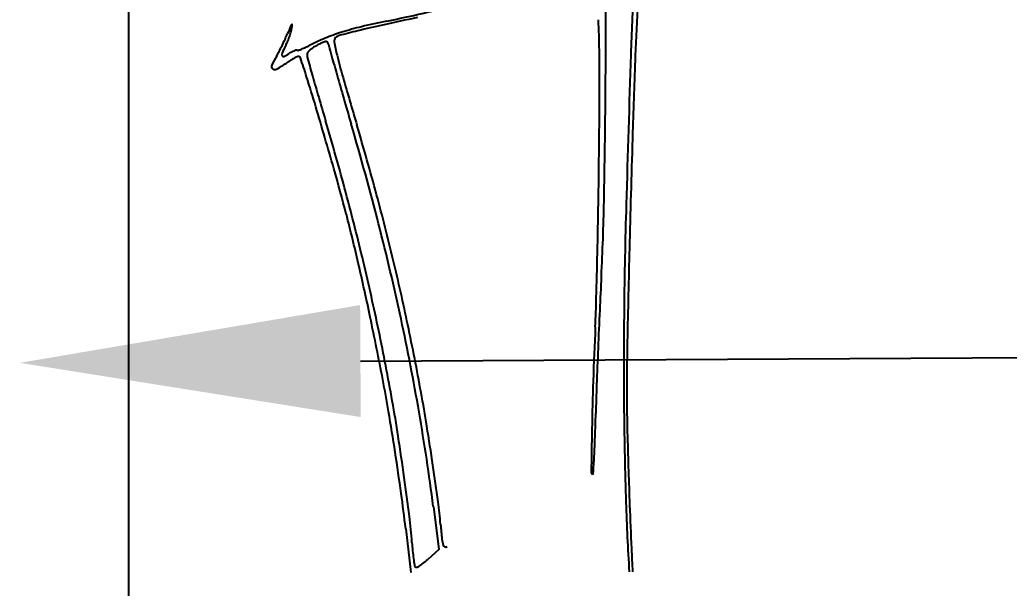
# Model space of a CAD drawing. Header units: millimetres. Extents: x 56222 to 3066687, y -650199 to -121287.
# Drawn here: x 141939.06 to 141944.86, y -185297.55 to -185294.21 of the extents above; entities that cross this region are included whole.
import ezdxf
from ezdxf import colors
from ezdxf.entities.mleader import LeaderData, LeaderLine
from ezdxf.math import Vec2, Vec3

# ---------------------------------------------------------------- set-up
doc = ezdxf.new("R2010")
doc.units = ezdxf.units.MM
doc.header["$MEASUREMENT"] = 0
doc.layers.add('$TD_AUDIT_GENERATED_(A0BDF17)', color=32, linetype='Continuous', lineweight=30)
doc.layers.add('Text', color=7, linetype='Continuous', lineweight=15)
doc.styles.add('style4', font='ARIALN.TTF')

msp = doc.modelspace()

# ---------------------------------------------------------------- linework, layer by layer
at = {"layer": '$TD_AUDIT_GENERATED_(A0BDF17)', "linetype": 'Continuous', "lineweight": 25, "ltscale": 2}
for p, q in [((141939.694, -185271.9222, 0.5173), (141939.6939, -185302.8425, 0.5173)), ((141941.4837, -185297.0649, 0.5173), (141941.5168, -185297.3181, 0.5173)), ((141941.3215, -185297.1955, 0.5173), (141941.3518, -185297.4527, 0.5173)), ((141941.5168, -185297.3181, 0.5173), (141941.4509, -185297.3766, 0.5173))]:
    msp.add_line(p, q, dxfattribs=at)
for centre, radius, start, end in [((141853.277, -185293.9117, 0.5173), 89.2206, 359.540087, 359.953763), ((141959.0121, -185294.9377, 0.5173), 16.3773, 176.80395, 178.16024), ((141964.5873, -185295.3346, 0.5173), 21.9367, 176.78694, 177.61153), ((141946.2805, -185317.2661, 0.5173), 23.5837, 101.9671, 102.47474), ((141939.7594, -185287.0768, 0.5173), 7.2855, 281.48845, 284.0293), ((141943.7458, -185295.61, 0.5173), 3.386, 156.28688, 157.0402), ((141940.694, -185294.2695, 0.5173), 0.0528, 141.43818, 156.28677), ((141940.426, -185294.2152, 0.5173), 0.2306, 343.3704, 349.18789), ((141940.3989, -185294.21, 0.5173), 0.2582, 349.18783, 353.83801), ((141940.654, -185294.2376, 0.5173), 0.0016, 353.8382, 141.43831), ((141941.4704, -185295.955, 0.5173), 1.754, 103.46957, 107.40792), ((141942.5668, -185300.4796, 0.5173), 6.3914, 102.47483, 103.81577), ((141942.087, -185298.5292, 0.5173), 4.4011, 101.48835, 103.46959), ((141936.8033, -185294.4777, 0.5173), 5.6559, 0.90631, 2.72851), ((141939.4919, -185293.8078, 0.5173), 1.2338, 335.29752, 337.0402), ((141940.0803, -185294.1106, 0.5173), 0.5918, 337.45581, 340.39973), ((141940.1037, -185294.1189, 0.5173), 0.567, 340.39971, 343.37044), ((141941.2453, -185295.2908, 0.5173), 1.0522, 112.17358, 117.5829), ((141941.3184, -185295.4701, 0.5173), 1.2458, 107.40799, 112.17362), ((141940.9297, -185294.333, 0.5173), 0.0282, 134.99996, 190.17823), ((141940.9431, -185294.3464, 0.5173), 0.0471, 104.59155, 135), ((141943.0297, -185302.3618, 0.5173), 8.3296, 103.81578, 104.59156), ((141939.1259, -185293.6428, 0.5173), 1.6353, 332.61763, 333.96521), ((141939.0089, -185293.5856, 0.5173), 1.7656, 333.96527, 335.29749), ((141941.3086, -185294.7126, 0.5173), 0.7767, 153.14646, 156.56951), ((141940.2982, -185294.2011, 0.5173), 0.3559, 333.14646, 337.45574), ((141940.5657, -185294.0104, 0.5173), 0.3971, 291.38246, 294.96888), ((141940.4777, -185293.8213, 0.5173), 0.6057, 294.96889, 297.58284), ((141940.953, -185294.643, 0.5173), 0.3229, 119.5876, 124.94607), ((141940.9948, -185294.7167, 0.5173), 0.4076, 116.08488, 119.58767), ((141940.9257, -185294.5754, 0.5173), 0.2504, 111.0387, 116.08496), ((141940.9203, -185294.5614, 0.5173), 0.2354, 106.73017, 111.03876), ((141940.8549, -185294.344, 0.5173), 0.0083, 58.28253, 106.7302), ((141940.853, -185294.347, 0.5173), 0.0119, 25.3775, 58.28252), ((141940.7121, -185294.4139, 0.5173), 0.1679, 20.62886, 25.37731), ((141940.6897, -185294.4223, 0.5173), 0.1918, 15.56264, 20.62883), ((141940.6173, -185294.4425, 0.5173), 0.267, 11.60899, 15.56269), ((141942.1749, -185294.1095, 0.5173), 1.2933, 190.17817, 193.7025), ((141941.082, -185294.7256, 0.5173), 0.6014, 149.45883, 155.43297), ((141940.115, -185294.1551, 0.5173), 0.5214, 329.45873, 332.61759), ((141940.614, -185294.4116, 0.5173), 0.0196, 156.56952, 204.98827), ((141940.6034, -185294.4166, 0.5173), 0.00793, 204.98828, 296.08342), ((141940.4862, -185294.1771, 0.5173), 0.2745, 296.08335, 303.23384), ((141940.744, -185294.5706, 0.5173), 0.1959, 118.39646, 123.23379), ((141940.7213, -185294.5287, 0.5173), 0.1483, 112.43586, 118.39648), ((141940.9172, -185294.8854, 0.5173), 0.5159, 117.493, 119.69859), ((141940.7116, -185294.5051, 0.5173), 0.1228, 106.49722, 112.43586), ((141940.6803, -185294.3993, 0.5173), 0.0124, 74.45905, 106.49729), ((141940.698, -185294.4641, 0.5173), 0.041, 103.4169, 117.49302), ((141940.6871, -185294.3746, 0.5173), 0.0132, 254.45905, 288.55634), ((141940.6914, -185294.4364, 0.5173), 0.0125, 18.90575, 103.41686), ((141940.5596, -185293.9947, 0.5173), 0.414, 288.55629, 291.38244), ((141935.064, -185296.3637, 0.5173), 5.9608, 17.79074, 18.9057), ((141940.7706, -185294.4164, 0.5173), 0.0286, 160.08837, 189.30889), ((141940.9195, -185294.392, 0.5173), 0.1794, 189.30898, 195.83824), ((141940.7854, -185294.4218, 0.5173), 0.0443, 139.03507, 160.08845), ((141940.8185, -185294.4505, 0.5173), 0.0881, 124.946, 139.03513), ((141941.3277, -185294.2965, 0.5173), 0.4582, 191.60907, 195.67962), ((141981.2215, -185283.0982, 0.5173), 41.894, 195.67964, 195.8419), ((141944.0363, -185293.6556, 0.5173), 3.2092, 193.70246, 196.12438), ((141931.2646, -185294.5653, 0.5173), 11.1953, 359.69466, 0.90634), ((142274.1499, -185305.0596, 0.5173), 331.6777, 178.16034, 178.312518), ((141980.1182, -185295.9823, 0.5173), 37.4811, 177.61161, 178.29572), ((141940.5507, -185294.4827, 0.5173), 0.0171, 155.43298, 232.85889), ((141940.1981, -185293.841, 0.5173), 0.7519, 299.09552, 304.19675), ((141941.006, -185295.0299, 0.5173), 0.6855, 122.12304, 124.19686), ((141940.9374, -185294.9207, 0.5173), 0.5566, 119.69861, 122.12305), ((141988.5491, -185280.8798, 0.5173), 49.6886, 195.83831, 195.96139), ((141940.5533, -185294.4793, 0.5173), 0.0215, 232.85886, 299.09551), ((141933.859, -185296.7504, 0.5173), 7.2263, 16.32977, 17.79079), ((141963.645, -185288.0027, 0.5173), 23.786, 195.96147, 196.26147), ((141968.0188, -185286.8446, 0.5173), 28.17, 195.84189, 196.12769), ((141992.2193, -185279.7261, 0.5173), 53.3653, 196.12441, 196.43633), ((141979.8568, -185283.2739, 0.5173), 40.6733, 196.26152, 196.46228), ((141878.7495, -185294.2854, 0.5173), 63.7112, 359.360056, 359.694663), ((141884.7112, -185294.164, 0.5173), 57.7854, 358.899989, 359.540096), ((141841.0657, -185323.9374, 0.5173), 103.9203, 16.121439, 16.329766), ((141983.927, -185282.2446, 0.5173), 44.7299, 196.12769, 196.32983), ((141924.0626, -185299.7609, 0.5173), 17.5058, 15.02647, 16.46228), ((141923.5687, -185299.9287, 0.5173), 18.1656, 14.4134, 16.32978), ((141923.2816, -185300.0631, 0.5173), 18.5096, 15.11952, 16.43639), ((142100.8171, -185299.5734, 0.5173), 158.2334, 178.295783, 178.530467), ((141890.0817, -185294.412, 0.5173), 52.3783, 359.04543, 359.3601), ((141931.5932, -185297.7712, 0.5173), 9.6871, 14.474, 16.12134), ((141926.6447, -185299.0678, 0.5173), 14.8323, 13.40066, 15.02646), ((141927.6276, -185298.8889, 0.5173), 14.0078, 13.49673, 15.11955), ((141885.0728, -185294.3286, 0.5173), 57.3878, 358.751635, 359.045447), ((141929.2892, -185295.02, 0.5173), 13.1992, 356.98417, 358.90009), ((141976.5882, -185296.2932, 0.5173), 33.9869, 178.31253, 179.35531), ((141929.2495, -185298.3762, 0.5173), 12.1077, 13.08025, 14.4739), ((141927.2396, -185298.9853, 0.5173), 14.3755, 12.12946, 14.41343), ((142062.1333, -185298.581, 0.5173), 119.5369, 178.530486, 178.791983), ((141891.2518, -185294.4632, 0.5173), 51.2074, 358.45917, 358.75161), ((141926.4719, -185299.0216, 0.5173), 14.9592, 11.83347, 13.08022), ((141927.108, -185298.9574, 0.5173), 14.3561, 11.74708, 13.4006), ((141928.1368, -185298.7667, 0.5173), 13.4841, 11.84049, 13.49677), ((141970.0335, -185297.1666, 0.5173), 27.6017, 176.98421, 177.39628), ((141932.7404, -185295.5792, 0.5173), 9.7038, 357.45648, 358.45915), ((141987.2538, -185297.9497, 0.5173), 44.8398, 177.39631, 177.68279), ((141970.8192, -185296.2283, 0.5173), 28.2174, 179.35528, 180.55412), ((141915.9832, -185301.2192, 0.5173), 25.6756, 11.0016, 11.83353), ((141928.0455, -185298.8121, 0.5173), 13.5511, 9.77405, 12.12951), ((141926.0454, -185299.2051, 0.5173), 15.621, 10.35727, 11.84052), ((141926.4651, -185299.0911, 0.5173), 15.0127, 10.14802, 11.747), ((141972.3708, -185297.3397, 0.5173), 29.9657, 177.45646, 178.067), ((141957.3454, -185296.3714, 0.5173), 14.7257, 178.79198, 180.01443), ((141985.0757, -185297.8615, 0.5173), 42.6599, 177.68281, 177.97181), ((141933.9859, -185297.7193, 0.5173), 7.3359, 9.50124, 11.00168), ((141960.7209, -185296.9465, 0.5173), 18.3091, 178.06702, 178.95006), ((141931.9578, -185298.1245, 0.5173), 9.6106, 9.16297, 10.35723), ((141958.5636, -185296.9226, 0.5173), 16.1312, 177.97185, 178.5691), ((141953.2855, -185296.3724, 0.5173), 10.6658, 180.01449, 181.53166), ((141932.6756, -185297.9794, 0.5173), 8.7035, 8.76629, 10.14802), ((141923.608, -185299.4562, 0.5173), 17.8582, 8.72936, 9.50125), ((141927.7973, -185298.8548, 0.5173), 13.8029, 7.45089, 9.77404), ((141929.3039, -185296.1917, 0.5173), 13.1376, 357.97486, 358.56913), ((141966.5954, -185296.2692, 0.5173), 23.9935, 180.55414, 181.84511), ((141924.4093, -185299.3421, 0.5173), 17.2567, 8.39241, 9.16292), ((142057.7113, -185298.724, 0.5173), 115.3158, 178.950054, 179.077022), ((141925.4192, -185299.0984, 0.5173), 16.0457, 7.89229, 8.76639), ((141935.794, -185296.4212, 0.5173), 6.6435, 356.98502, 357.97485), ((141983.5006, -185295.5645, 0.5173), 40.8917, 181.53166, 182.09017), ((141923.2063, -185299.5179, 0.5173), 18.2646, 7.95951, 8.72933), ((141908.9416, -185295.0069, 0.5173), 33.5332, 356.81308, 356.98497), ((141924.5238, -185299.3252, 0.5173), 17.141, 7.66959, 8.39244), ((141942.4188, -185296.8666, 0.5173), 0.00836, 179.07697, 270), ((141942.4188, -185296.8709, 0.5173), 0.00412, 270.00003, 356.81303), ((141925.8303, -185299.0414, 0.5173), 15.6306, 7.04779, 7.89233), ((141931.8272, -185298.3125, 0.5173), 9.5598, 6.7098, 7.95952), ((141938.8253, -185297.3993, 0.5173), 2.7103, 4.84486, 7.66963), ((141955.9969, -185296.6106, 0.5173), 13.3894, 181.84508, 183.58987), ((141972.2081, -185295.9766, 0.5173), 29.5916, 182.09013, 182.58677), ((141938.1543, -185297.5178, 0.5173), 3.2129, 4.31806, 7.04773), ((141946.3861, -185296.7585, 0.5173), 4.8776, 184.84483, 185.86446), ((141943.6294, -185297.1044, 0.5173), 2.2779, 184.31804, 185.57235), ((141941.7238, -185297.2373, 0.5173), 0.1907, 185.8645, 196.55112), ((141942.8394, -185297.1815, 0.5173), 1.4841, 185.57233, 187.30148), ((141941.5569, -185297.2869, 0.5173), 0.0166, 196.55122, 248.91397), ((141941.5559, -185297.2895, 0.5173), 0.0139, 248.9139, 308.67794), ((141965.0586, -185296.2996, 0.5173), 22.4348, 182.58675, 182.9366), ((141943.2022, -185297.135, 0.5173), 1.8499, 187.3015, 188.46047), ((141941.0179, -185296.8883, 0.5173), 0.6526, 308.27451, 311.57245), ((141941.4075, -185297.4019, 0.5173), 0.0355, 188.46058, 208.29621), ((141941.3823, -185297.4155, 0.5173), 0.00682, 208.29614, 285.34135), ((141941.3658, -185297.3552, 0.5173), 0.0693, 285.3414, 299.4867), ((141941.3139, -185297.2635, 0.5173), 0.1748, 299.48676, 308.27437)]:
    msp.add_arc(centre, radius, start, end, dxfattribs=at)

# ---------------------------------------------------------------- leaders
at = {"layer": 'Text', "color": 1, "lineweight": 0, "ltscale": 20}
ml = msp.add_multileader_mtext('Standard', dxfattribs=at)
ml.set_content('wooden frame', color=1, style='style4')
ml.set_leader_properties()
ml.build(insert=Vec2(0, 0))
ml.multileader.update_dxf_attribs({"dogleg_length": 2.0246, "arrow_head_size": 2})
ctx = ml.context
ctx.base_point, ctx.char_height, ctx.arrow_head_size, ctx.landing_gap_size, ctx.plane_origin = Vec3(141950.8583, -185296.1705, 0.2586), 3, 2, 0.4, Vec3(141883.8228, -185296.1705, 0.2586)
notes = []
notes.append((ctx, [(0, (1, 1, 0), (141948.8337, -185296.1705, 0.2586), (1, 0), 2.0246, [(0, [(141939.0557, -185296.2222, 0.2586)], 0, [])])]))
ctx.mtext.insert = Vec3(141951.2583, -185294.646, 0.2586)
for ctx, leaders in notes:
    for number, flags, end, landing, length, lines in leaders:
        leader = LeaderData()
        leader.index, (leader.has_last_leader_line, leader.has_dogleg_vector, leader.attachment_direction) = number, flags
        leader.last_leader_point, leader.dogleg_vector, leader.dogleg_length = Vec3(end), Vec3(landing), length
        for number, points, colour, breaks in lines:
            line = LeaderLine()
            line.index, line.vertices, line.color, line.breaks = number, Vec3.list(points), colors.encode_raw_color(colour), breaks
            leader.lines.append(line)
        ctx.leaders.append(leader)

doc.saveas('drawing.dxf')
